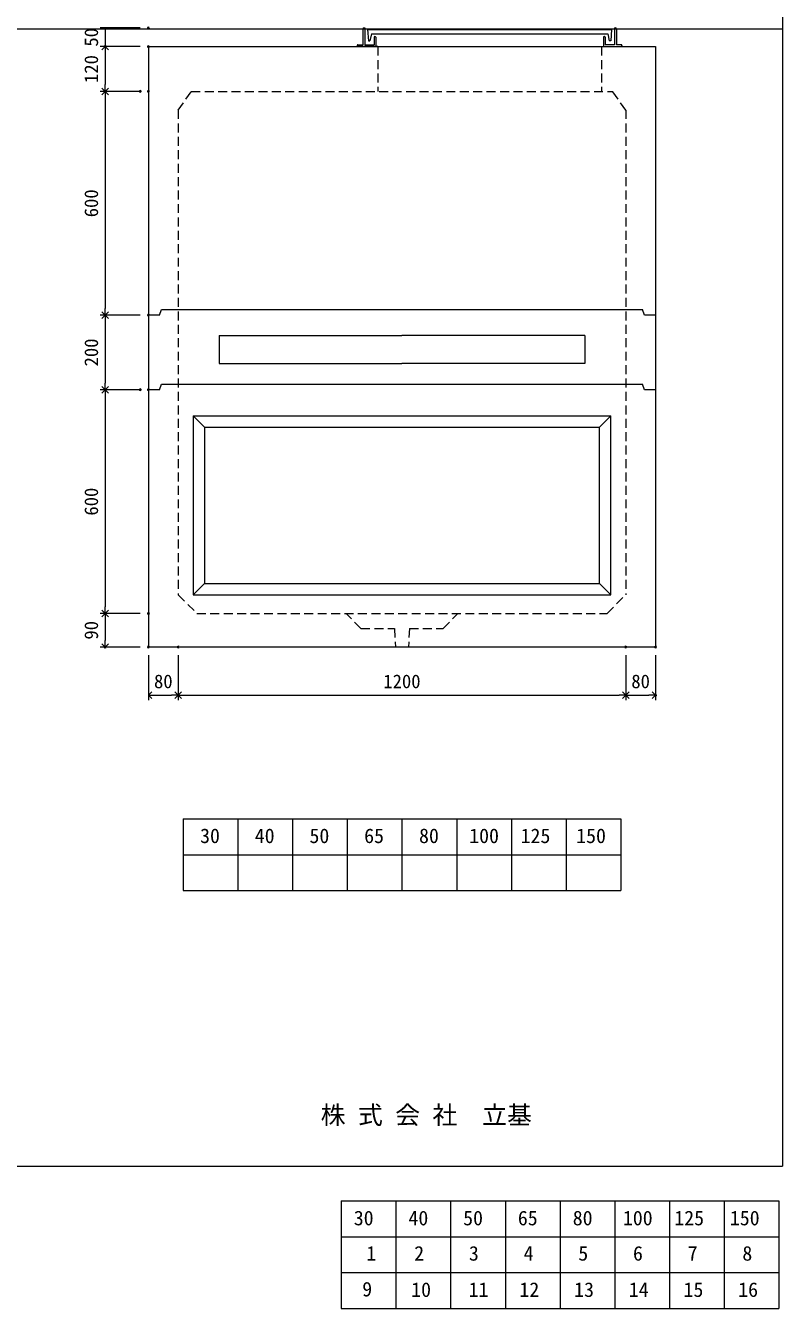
# Model space of a CAD drawing. Units: millimetres, scale not verified. Extents: x -6420 to 6420, y -3041 to 3040.
# Drawn here: x 4391 to 6420, y -3041 to 399 of the extents above; entities that cross this region are included whole.
import ezdxf
from ezdxf.enums import TextEntityAlignment as Align

# ---------------------------------------------------------------- set-up
doc = ezdxf.new("R2010")
doc.units = ezdxf.units.MM
doc.header["$LTSCALE"] = 20
doc.header["$PDMODE"] = 32
doc.header["$PDSIZE"] = 4
doc.linetypes.add('DASHED1', pattern=[1.8, 1.2, -0.6])
doc.linetypes.add('USER2', pattern=[50.8, 31.75, -6.35, 6.35, -6.35])
doc.layers.add('0-1_Defpoints', color=7, linetype='Continuous')
for name, color, linetype, lineweight in [('0-2_waku', 7, 'Continuous', 18), ('0-3_gaikei', 7, 'Continuous', 18), ('0-4_kakure', 7, 'DASHED1', 5), ('0-5_sunpou', 7, 'Continuous', 5), ('0-8_uchigawa', 6, 'Continuous', 18), ('0-A_futa', 3, 'Continuous', 18), ('0-B_GL', 4, 'Continuous', 18), ('0-D_文字１', 7, 'Continuous', 18), ('1-2_uchigawa2', 6, 'USER2', 18), ('1-4_文字２', 7, 'Continuous', 5)]:
    doc.layers.add(name, color=color, linetype=linetype, lineweight=lineweight)
doc.styles.add('ＭＳ ゴシック', font='')
doc.styles.get('ＭＳ ゴシック').set_extended_font_data('MS Gothic')

# ---------------------------------------------------------------- blocks, each defined once
blk = doc.blocks.new('_Open90')
at = {"layer": '0-5_sunpou'}
blk.add_line((0, 0), (-1, 0), dxfattribs=at)
blk.add_lwpolyline([(-0.5, 0.5), (0, 0), (-0.5, -0.5)], dxfattribs=at)
blk = doc.blocks.new('D72')
at = {"layer": '0-1_Defpoints'}
for p in [(7303.24, 2008.83), (7187.22, 1408.83), (7303.24, 1408.83)]:
    blk.add_point(p, dxfattribs=at)
at = {"layer": '0-5_sunpou'}
for p, q in [((7281.24, 2008.83), (7174.22, 2008.83)), ((7187.22, 1990.83), (7187.22, 1426.83)), ((7281.24, 1408.83), (7174.22, 1408.83))]:
    blk.add_line(p, q, dxfattribs=at)
at = {"layer": '0-5_sunpou', "xscale": 18, "yscale": 18}
for p, rotation in [((7187.22, 2008.83), 90), ((7187.22, 1408.83), 270)]:
    blk.add_blockref('_Open90', p, dxfattribs=dict(at, rotation=rotation))
at = {"layer": '0-5_sunpou', "style": 'ＭＳ ゴシック'}
blk.add_text('600', height=36.66, rotation=90, dxfattribs=at).set_placement((7179.22, 1671.33), align=Align.BOTTOM_LEFT)
blk = doc.blocks.new('D73')
at = {"layer": '0-1_Defpoints'}
for p in [(7303.24, 1408.83), (7187.22, 1318.83), (7303.24, 1318.83)]:
    blk.add_point(p, dxfattribs=at)
at = {"layer": '0-5_sunpou'}
for p, q in [((7281.24, 1408.83), (7174.22, 1408.83)), ((7187.22, 1390.83), (7187.22, 1336.83)), ((7281.24, 1318.83), (7174.22, 1318.83))]:
    blk.add_line(p, q, dxfattribs=at)
at = {"layer": '0-5_sunpou', "xscale": 18, "yscale": 18}
for p, rotation in [((7187.22, 1408.83), 90), ((7187.22, 1318.83), 270)]:
    blk.add_blockref('_Open90', p, dxfattribs=dict(at, rotation=rotation))
at = {"layer": '0-5_sunpou', "style": 'ＭＳ ゴシック'}
blk.add_text('90', height=36.66, rotation=90, dxfattribs=at).set_placement((7179.22, 1338.83), align=Align.BOTTOM_LEFT)
blk = doc.blocks.new('D74')
at = {"layer": '0-1_Defpoints'}
for p in [(7303.24, 1318.83), (7383.24, 1318.83), (7383.24, 1189.51)]:
    blk.add_point(p, dxfattribs=at)
at = {"layer": '0-5_sunpou'}
for p, q in [((7303.24, 1296.83), (7303.24, 1176.51)), ((7383.24, 1296.83), (7383.24, 1176.51)), ((7321.24, 1189.51), (7365.24, 1189.51))]:
    blk.add_line(p, q, dxfattribs=at)
at = {"layer": '0-5_sunpou', "xscale": 18, "yscale": 18, "rotation": 180}
blk.add_blockref('_Open90', (7303.24, 1189.51), dxfattribs=at)
at = {"layer": '0-5_sunpou', "xscale": 18, "yscale": 18}
blk.add_blockref('_Open90', (7383.24, 1189.51), dxfattribs=at)
at = {"layer": '0-5_sunpou', "style": 'ＭＳ ゴシック'}
blk.add_text('80', height=36.66, dxfattribs=at).set_placement((7318.24, 1197.51), align=Align.BOTTOM_LEFT)
blk = doc.blocks.new('D75')
at = {"layer": '0-1_Defpoints'}
for p in [(7383.24, 1318.83), (8583.24, 1318.83), (8583.24, 1189.51)]:
    blk.add_point(p, dxfattribs=at)
at = {"layer": '0-5_sunpou'}
for p, q in [((7383.24, 1296.83), (7383.24, 1176.51)), ((8583.24, 1296.83), (8583.24, 1176.51)), ((7401.24, 1189.51), (8565.24, 1189.51))]:
    blk.add_line(p, q, dxfattribs=at)
at = {"layer": '0-5_sunpou', "xscale": 18, "yscale": 18, "rotation": 180}
blk.add_blockref('_Open90', (7383.24, 1189.51), dxfattribs=at)
at = {"layer": '0-5_sunpou', "xscale": 18, "yscale": 18}
blk.add_blockref('_Open90', (8583.24, 1189.51), dxfattribs=at)
at = {"layer": '0-5_sunpou', "style": 'ＭＳ ゴシック'}
blk.add_text('1200', height=36.66, dxfattribs=at).set_placement((7933.24, 1197.51), align=Align.BOTTOM_LEFT)
blk = doc.blocks.new('D76')
at = {"layer": '0-1_Defpoints'}
for p in [(8583.24, 1318.83), (8663.24, 1318.83), (8663.24, 1189.51)]:
    blk.add_point(p, dxfattribs=at)
at = {"layer": '0-5_sunpou'}
for p, q in [((8583.24, 1296.83), (8583.24, 1176.51)), ((8663.24, 1296.83), (8663.24, 1176.51)), ((8601.24, 1189.51), (8645.24, 1189.51))]:
    blk.add_line(p, q, dxfattribs=at)
at = {"layer": '0-5_sunpou', "xscale": 18, "yscale": 18, "rotation": 180}
blk.add_blockref('_Open90', (8583.24, 1189.51), dxfattribs=at)
at = {"layer": '0-5_sunpou', "xscale": 18, "yscale": 18}
blk.add_blockref('_Open90', (8663.24, 1189.51), dxfattribs=at)
at = {"layer": '0-5_sunpou', "style": 'ＭＳ ゴシック'}
blk.add_text('80', height=36.66, dxfattribs=at).set_placement((8598.24, 1197.51), align=Align.BOTTOM_LEFT)
blk = doc.blocks.new('D77')
at = {"layer": '0-1_Defpoints'}
for p in [(7303.24, 2928.83), (7187.22, 2808.83), (7303.24, 2808.83)]:
    blk.add_point(p, dxfattribs=at)
at = {"layer": '0-5_sunpou'}
for p, q in [((7281.24, 2928.83), (7174.22, 2928.83)), ((7187.22, 2910.83), (7187.22, 2826.83)), ((7281.24, 2808.83), (7174.22, 2808.83))]:
    blk.add_line(p, q, dxfattribs=at)
at = {"layer": '0-5_sunpou', "xscale": 18, "yscale": 18}
for p, rotation in [((7187.22, 2928.83), 90), ((7187.22, 2808.83), 270)]:
    blk.add_blockref('_Open90', p, dxfattribs=dict(at, rotation=rotation))
at = {"layer": '0-5_sunpou', "style": 'ＭＳ ゴシック'}
blk.add_text('120', height=36.66, rotation=90, dxfattribs=at).set_placement((7179.22, 2831.33), align=Align.BOTTOM_LEFT)
blk = doc.blocks.new('D78')
at = {"layer": '0-1_Defpoints'}
for p in [(7281.24, 2808.83), (7187.22, 2208.83), (7303.24, 2208.83)]:
    blk.add_point(p, dxfattribs=at)
at = {"layer": '0-5_sunpou'}
for p, q in [((7259.24, 2808.83), (7174.22, 2808.83)), ((7187.22, 2790.83), (7187.22, 2226.83)), ((7281.24, 2208.83), (7174.22, 2208.83))]:
    blk.add_line(p, q, dxfattribs=at)
at = {"layer": '0-5_sunpou', "xscale": 18, "yscale": 18}
for p, rotation in [((7187.22, 2808.83), 90), ((7187.22, 2208.83), 270)]:
    blk.add_blockref('_Open90', p, dxfattribs=dict(at, rotation=rotation))
at = {"layer": '0-5_sunpou', "style": 'ＭＳ ゴシック'}
blk.add_text('600', height=36.66, rotation=90, dxfattribs=at).set_placement((7179.22, 2471.33), align=Align.BOTTOM_LEFT)
blk = doc.blocks.new('D79')
at = {"layer": '0-1_Defpoints'}
for p in [(7303.24, 2208.83), (7187.22, 2008.83), (7281.24, 2008.83)]:
    blk.add_point(p, dxfattribs=at)
at = {"layer": '0-5_sunpou'}
for p, q in [((7281.24, 2208.83), (7174.22, 2208.83)), ((7187.22, 2190.83), (7187.22, 2026.83)), ((7259.24, 2008.83), (7174.22, 2008.83))]:
    blk.add_line(p, q, dxfattribs=at)
at = {"layer": '0-5_sunpou', "xscale": 18, "yscale": 18}
for p, rotation in [((7187.22, 2208.83), 90), ((7187.22, 2008.83), 270)]:
    blk.add_blockref('_Open90', p, dxfattribs=dict(at, rotation=rotation))
at = {"layer": '0-5_sunpou', "style": 'ＭＳ ゴシック'}
blk.add_text('200', height=36.66, rotation=90, dxfattribs=at).set_placement((7179.22, 2071.33), align=Align.BOTTOM_LEFT)
blk = doc.blocks.new('D52')
at = {"layer": '0-1_Defpoints'}
for p in [(7303.24, 2978.83), (7187.22, 2928.83), (7303.24, 2928.83)]:
    blk.add_point(p, dxfattribs=at)
at = {"layer": '0-5_sunpou'}
for p, q in [((7281.24, 2978.83), (7174.22, 2978.83)), ((7187.22, 2978.83), (7187.22, 2928.83)), ((7281.24, 2928.83), (7174.22, 2928.83))]:
    blk.add_line(p, q, dxfattribs=at)
at = {"layer": '0-5_sunpou', "style": 'ＭＳ ゴシック'}
blk.add_text('50', height=36.66, rotation=90, dxfattribs=at).set_placement((7179.22, 2928.83), align=Align.BOTTOM_LEFT)

msp = doc.modelspace()

# ---------------------------------------------------------------- linework, layer by layer
at = {"layer": '0-2_waku'}
for p, q in [((6420.14, 3040.44), (6420.14, -2659.56)), ((4813.48, -1728.56), (4813.48, -1920.56)), ((4813.48, -1728.56), (4813.48, -1920.56)), ((4813.48, -1728.56), (4813.48, -1920.56)), ((4813.48, -1728.56), (4813.48, -1920.56)), ((4813.48, -1728.56), (5986.81, -1728.56)), ((4960.14, -1728.56), (4960.14, -1920.56)), ((5106.81, -1728.56), (5106.81, -1920.56)), ((5106.81, -1728.56), (5106.81, -1920.56)), ((5253.48, -1728.56), (5253.48, -1920.56)), ((5400.14, -1728.56), (5400.14, -1920.56)), ((5546.81, -1728.56), (5546.81, -1920.56)), ((5693.48, -1728.56), (5693.48, -1920.56)), ((5840.14, -1728.56), (5840.14, -1920.56)), ((5986.81, -1728.56), (5986.81, -1920.56)), ((4813.48, -1824.56), (5986.81, -1824.56)), ((4813.48, -1920.56), (5986.81, -1920.56)), ((-1739.86, -2659.56), (6420.14, -2659.56))]:
    msp.add_line(p, q, dxfattribs=at)
at = {"layer": '0-3_gaikei'}
for p, q in [((4720.14, 342.44), (4720.14, -1267.56)), ((4750.14, -377.56), (4720.14, -377.56)), ((4750.14, -377.56), (4755.14, -362.56)), ((4755.14, -362.56), (6045.14, -362.56)), ((6050.14, -377.56), (6045.14, -362.56)), ((6080.14, -377.56), (6050.14, -377.56)), ((4750.14, -577.56), (4720.14, -577.56)), ((4750.14, -577.56), (4755.14, -562.56)), ((4755.14, -562.56), (6045.14, -562.56)), ((4755.14, -562.56), (6045.14, -562.56)), ((6050.14, -577.56), (6045.14, -562.56)), ((6080.14, -577.56), (6050.14, -577.56)), ((6080.14, -1267.56), (4720.14, -1267.56))]:
    msp.add_line(p, q, dxfattribs=at)
for points in [[(4720.14, 342.44), (6080.14, 342.44), (6080.14, -1267.56)], [(6080.14, -577.56), (6050.14, -577.56), (6045.14, -562.56)]]:
    msp.add_lwpolyline(points, dxfattribs=at)
at = {"layer": '0-4_kakure'}
for p, q in [((5335.14, 342.44), (5335.14, 222.44)), ((5935.14, 342.44), (5935.14, 222.44)), ((4800.14, 172.44), (4835.14, 222.44)), ((4835.14, 222.44), (5965.14, 222.44)), ((6000.14, 172.44), (5965.14, 222.44)), ((4800.14, 172.44), (4800.14, -1127.56)), ((6000.14, 172.44), (6000.14, -1127.56)), ((5950.14, -1177.56), (6000.14, -1127.56)), ((5290.14, -1217.56), (5250.14, -1177.56)), ((5290.14, -1217.56), (5380.14, -1217.56)), ((5380.14, -1217.56), (5382.64, -1267.56)), ((5420.14, -1217.56), (5417.64, -1267.56))]:
    msp.add_line(p, q, dxfattribs=at)
for points in [[(4800.14, -1127.56), (4850.14, -1177.56), (5950.14, -1177.56)], [(5420.14, -1217.56), (5510.14, -1217.56), (5550.14, -1177.56)]]:
    msp.add_lwpolyline(points, dxfattribs=at)
at = {"layer": '0-8_uchigawa'}
for p, q in [((4840.14, -647.56), (5960.14, -647.56)), ((4840.14, -647.56), (4840.14, -1127.56)), ((4840.14, -647.56), (4870.14, -677.56)), ((5960.14, -647.56), (5930.14, -677.56)), ((5960.14, -1127.56), (5960.14, -647.56)), ((4870.14, -677.56), (5930.14, -677.56)), ((4870.14, -677.56), (4870.14, -1097.56)), ((5930.14, -1097.56), (5930.14, -677.56)), ((4840.14, -1127.56), (4870.14, -1097.56)), ((4870.14, -1097.56), (5930.14, -1097.56)), ((5960.14, -1127.56), (5930.14, -1097.56)), ((4840.14, -1127.56), (5960.14, -1127.56))]:
    msp.add_line(p, q, dxfattribs=at)
at = {"layer": '0-A_futa'}
for p, q in [((5295.14, 390.44), (5295.14, 347.44)), ((5297.14, 392.44), (5300.14, 392.44)), ((5300.14, 392.44), (5300.14, 347.44)), ((5307.95, 387.94), (5962.28, 387.94)), ((5307.95, 387.94), (5310.44, 357.94)), ((5962.28, 387.94), (5960.03, 357.94)), ((5970.14, 392.44), (5973.14, 392.44)), ((5975.14, 390.44), (5975.14, 347.44)), ((5280.14, 345.44), (5280.14, 344.44)), ((5282.14, 347.44), (5295.14, 347.44)), ((5300.14, 347.44), (5325.14, 347.44)), ((5310.44, 357.94), (5314.15, 357.94)), ((5318.47, 376.94), (5314.15, 357.94)), ((5318.47, 376.94), (5951.81, 376.94)), ((5325.14, 367.44), (5325.14, 347.44)), ((5327.14, 369.44), (5328.14, 369.44)), ((5330.14, 367.44), (5330.14, 342.44)), ((5940.14, 367.44), (5940.14, 342.44)), ((5943.14, 369.44), (5942.14, 369.44)), ((5945.14, 367.44), (5945.14, 347.44)), ((5951.81, 376.94), (5956.13, 357.94)), ((5960.03, 357.94), (5956.13, 357.94)), ((5988.14, 347.44), (5975.14, 347.44)), ((5990.14, 345.44), (5990.14, 344.44)), ((5335.14, 342.44), (5282.14, 342.44)), ((5940.14, 342.44), (5988.14, 342.44))]:
    msp.add_line(p, q, dxfattribs=at)
msp.add_lwpolyline([(5970.14, 392.44), (5970.14, 347.44), (5945.14, 347.44)], dxfattribs=at)
for centre, start, end in [((5297.14, 390.44), 90, 180), ((5973.14, 390.44), 0, 90), ((5282.14, 345.44), 90, 180), ((5282.14, 344.44), 180, 270), ((5327.14, 367.44), 90, 180), ((5328.14, 367.44), 0, 90), ((5942.14, 367.44), 90, 180), ((5943.14, 367.44), 0, 90), ((5988.14, 345.44), 0, 90), ((5988.14, 344.44), 270, 0)]:
    msp.add_arc(centre, 2, start, end, dxfattribs=at)
at = {"layer": '0-B_GL'}
msp.add_line((-1739.86, 390.44), (6420.14, 390.44), dxfattribs=at)
at = {"layer": '1-2_uchigawa2'}
for p, q in [((4910.14, -432.56), (5400.14, -432.56)), ((4910.14, -432.56), (4910.14, -507.56)), ((5890.14, -432.56), (5400.14, -432.56)), ((5890.14, -432.56), (5890.14, -507.56)), ((4910.14, -507.56), (5400.14, -507.56)), ((5890.14, -507.56), (5400.14, -507.56))]:
    msp.add_line(p, q, dxfattribs=at)
at = {"layer": '1-4_文字２'}
for p, q in [((5237.3, -2752.77), (5237.3, -2944.77)), ((5237.3, -2752.77), (5237.3, -2944.77)), ((5237.3, -2752.77), (5237.3, -2944.77)), ((5237.3, -2752.77), (5237.3, -2944.77)), ((5237.3, -2752.77), (6410.63, -2752.77)), ((5237.3, -2752.77), (5237.3, -2944.77)), ((5237.3, -2752.77), (5237.3, -2944.77)), ((5237.3, -2752.77), (5237.3, -2944.77)), ((5237.3, -2752.77), (5237.3, -2944.77)), ((5237.3, -2752.77), (6410.63, -2752.77)), ((5383.97, -2752.77), (5383.97, -2944.77)), ((5383.97, -2752.77), (5383.97, -2944.77)), ((5530.63, -2752.77), (5530.63, -2944.77)), ((5530.63, -2752.77), (5530.63, -2944.77)), ((5530.63, -2752.77), (5530.63, -2944.77)), ((5530.63, -2752.77), (5530.63, -2944.77)), ((5677.3, -2752.77), (5677.3, -2944.77)), ((5677.3, -2752.77), (5677.3, -2944.77)), ((5823.97, -2752.77), (5823.97, -2944.77)), ((5823.97, -2752.77), (5823.97, -2944.77)), ((5970.63, -2752.77), (5970.63, -2944.77)), ((5970.63, -2752.77), (5970.63, -2944.77)), ((6117.3, -2752.77), (6117.3, -2944.77)), ((6117.3, -2752.77), (6117.3, -2944.77)), ((6263.97, -2752.77), (6263.97, -2944.77)), ((6263.97, -2752.77), (6263.97, -2944.77)), ((6410.63, -2752.77), (6410.63, -2944.77)), ((6410.63, -2752.77), (6410.63, -2944.77)), ((5237.3, -2848.77), (6410.63, -2848.77)), ((5237.3, -2848.77), (6410.63, -2848.77)), ((5237.3, -2944.77), (6410.63, -2944.77)), ((5237.3, -2944.77), (6410.63, -2944.77)), ((5237.3, -2944.77), (5237.3, -3040.77)), ((5237.3, -2944.77), (5237.3, -3040.77)), ((5237.3, -2944.77), (5237.3, -3040.77)), ((5237.3, -2944.77), (5237.3, -3040.77)), ((5237.3, -2944.77), (6410.63, -2944.77)), ((5237.3, -2944.77), (5237.3, -3040.77)), ((5237.3, -2944.77), (5237.3, -3040.77)), ((5237.3, -2944.77), (5237.3, -3040.77)), ((5237.3, -2944.77), (5237.3, -3040.77)), ((5237.3, -2944.77), (6410.63, -2944.77)), ((5383.97, -2944.77), (5383.97, -3040.77)), ((5383.97, -2944.77), (5383.97, -3040.77)), ((5530.63, -2944.77), (5530.63, -3040.77)), ((5530.63, -2944.77), (5530.63, -3040.77)), ((5530.63, -2944.77), (5530.63, -3040.77)), ((5530.63, -2944.77), (5530.63, -3040.77)), ((5677.3, -2944.77), (5677.3, -3040.77)), ((5677.3, -2944.77), (5677.3, -3040.77)), ((5823.97, -2944.77), (5823.97, -3040.77)), ((5823.97, -2944.77), (5823.97, -3040.77)), ((5970.63, -2944.77), (5970.63, -3040.77)), ((5970.63, -2944.77), (5970.63, -3040.77)), ((6117.3, -2944.77), (6117.3, -3040.77)), ((6117.3, -2944.77), (6117.3, -3040.77)), ((6263.97, -2944.77), (6263.97, -3040.77)), ((6263.97, -2944.77), (6263.97, -3040.77)), ((6410.63, -2944.77), (6410.63, -3040.77)), ((6410.63, -2944.77), (6410.63, -3040.77)), ((5237.3, -3040.77), (6410.63, -3040.77)), ((5237.3, -3040.77), (6410.63, -3040.77))]:
    msp.add_line(p, q, dxfattribs=at)

# ---------------------------------------------------------------- block references
at = {"layer": '0-5_sunpou'}
for name in ['D52', 'D77', 'D78', 'D79', 'D72', 'D73', 'D74', 'D75', 'D76']:
    msp.add_blockref(name, (-2583.09, -2586.39), dxfattribs=at)

# ---------------------------------------------------------------- texts
at = {"layer": '0-D_文字１', "style": 'ＭＳ ゴシック'}
for s, height, p in [('30', 39.1, (4858.7, -1804.92)), ('40', 39.1, (5005.37, -1804.92)), ('50', 39.1, (5152.04, -1804.92)), ('65', 39.1, (5298.7, -1804.92)), ('80', 39.1, (5445.91, -1804.92)), ('100', 39.1, (5580.41, -1804.92)), ('125', 39.1, (5718.26, -1804.92)), ('150', 39.1, (5867.28, -1804.92)), (' 株 式 会 社\u3000立基', 48.88, (5148.85, -2561.37))]:
    msp.add_text(s, height=height, dxfattribs=at).set_placement(p, align=Align.BOTTOM_LEFT)
at = {"layer": '1-4_文字２', "style": 'ＭＳ ゴシック'}
for s, p in [('30', (5270.84, -2829.86)), ('30', (5270.84, -2829.86)), ('40', (5417.5, -2829.86)), ('40', (5417.5, -2829.86)), ('50', (5564.17, -2829.86)), ('50', (5564.17, -2829.86)), ('65', (5710.84, -2829.86)), ('65', (5710.84, -2829.86)), ('80', (5858.05, -2829.86)), ('80', (5858.05, -2829.86)), ('100', (5992.55, -2829.86)), ('100', (5992.55, -2829.86)), ('125', (6130.4, -2829.86)), ('125', (6130.4, -2829.86)), ('150', (6279.41, -2829.86)), ('150', (6279.41, -2829.86)), ('1', (5304.37, -2924.57)), ('2', (5432.95, -2924.57)), ('3', (5579.62, -2924.57)), ('4', (5726.28, -2924.57)), ('5', (5872.95, -2924.57)), ('6', (6019.62, -2924.57)), ('7', (6166.28, -2924.57)), ('8', (6312.95, -2924.57)), ('9', (5293.61, -3020.57)), ('10', (5424.83, -3021.86)), ('11', (5578.83, -3021.86)), ('12', (5715.11, -3021.86)), ('13', (5861.77, -3021.86)), ('14', (6008.44, -3021.86)), ('15', (6155.11, -3021.86)), ('16', (6301.77, -3021.86))]:
    msp.add_text(s, height=39.1, dxfattribs=at).set_placement(p, align=Align.BOTTOM_LEFT)

doc.saveas('drawing.dxf')
